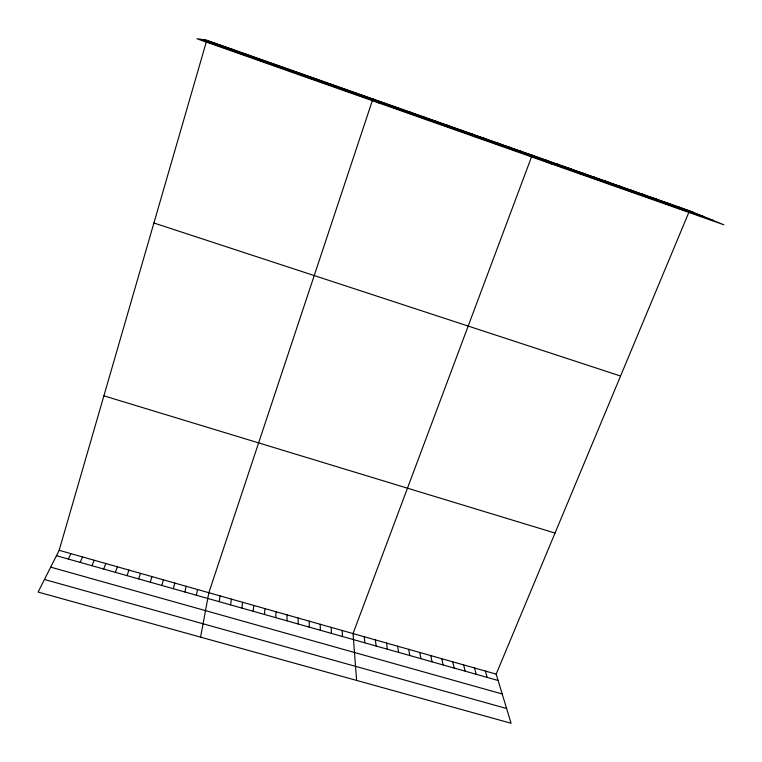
<?xml version="1.0" encoding="UTF-8"?>
<svg xmlns="http://www.w3.org/2000/svg" width="762" height="762" viewBox="0 0 762 762"><rect width="100%" height="100%" fill="white"/><g stroke="black" fill="none" stroke-linecap="round" stroke-linejoin="round"><path stroke-width="1.14" d="M298.094 623.973L298.199 618.039M286.912 620.811L287.141 614.905M275.711 617.649L276.054 611.762M264.471 614.467L264.928 608.609M253.194 611.286L253.775 605.447M241.887 608.095L242.592 602.285M230.553 604.885L231.372 599.103M219.18 601.675L220.123 595.913M200.577 637.137L208.845 592.722L372.532 100.051M196.339 595.217L197.529 589.512M184.871 591.979L186.185 586.302M173.365 588.731L174.803 583.073M161.83 585.473L163.392 579.844M689.496 210.807L206.797 40.272L196.92 38.738L723.9 224.79L689.496 210.807L496.176 674.122L511.073 723.262L38.1 592.064L59.179 550.316L206.464 41.405M150.257 582.206L151.943 576.596M138.655 578.92L140.465 573.348M127.016 575.634L128.959 570.09M115.348 572.338L117.415 566.814M103.642 569.033L105.832 563.537M91.897 565.709L94.221 560.251M80.124 562.385L82.572 556.946M68.313 559.051L70.895 553.641M258.042 58.626L258.661 58.598M244.983 54.016L245.755 54.035M231.877 49.387L232.81 49.463M218.723 44.739L219.827 44.872M44.453 579.491L506.597 708.508M50.683 567.147L502.196 693.982M56.464 555.698L498.1 680.485M59.179 550.316L496.176 674.122M103.899 395.821L555.031 533.067M153.914 222.999L620.554 376.028M205.53 40.081L693.906 212.598M202.844 39.662L703.316 216.418M199.911 39.205L713.499 220.561M677.628 206.607L681.904 208.359M665.712 202.406L669.865 204.102M653.767 198.187L657.787 199.835M641.785 193.948L645.671 195.558M629.755 189.7L633.508 191.262M617.696 185.442L621.316 186.957M605.59 181.165L609.076 182.632M593.455 176.87L596.798 178.289M581.273 172.574L584.473 173.936M569.052 168.25L572.119 169.574M556.793 163.925L559.718 165.192M544.487 159.572L547.278 160.801M552.802 164.382L532.152 155.219L353.035 633.565L356.616 680.418M520.132 150.971L522.637 152.095M508.073 146.714L510.445 147.79M495.986 142.437L498.215 143.466M483.851 138.151L485.937 139.132M471.678 133.855L473.631 134.779M459.476 129.54L461.277 130.416M447.227 125.216L448.885 126.044M434.931 120.872L436.445 121.653M422.605 116.519L423.977 117.243M410.242 112.147L411.461 112.824M397.831 107.766L398.907 108.385M385.382 103.365L386.305 103.937M372.894 98.955L378.962 103.013M360.369 94.526L360.998 94.993M485.346 671.055L487.166 677.389M474.497 667.979L476.212 674.294M463.61 664.902L465.211 671.189M452.695 661.807L454.19 668.074M441.75 658.701L443.132 664.95M430.768 655.596L432.035 661.816M419.757 652.472L420.919 658.673M408.718 649.348L409.756 655.52M397.65 646.214L398.574 652.358M386.544 643.061L387.353 649.186M375.399 639.909L376.104 646.014M364.236 636.746L364.817 642.823M342.128 630.479L342.481 636.508M331.194 627.383L331.432 633.393M320.231 624.278L320.345 630.26M309.229 621.163L309.239 627.116"/></g></svg>
